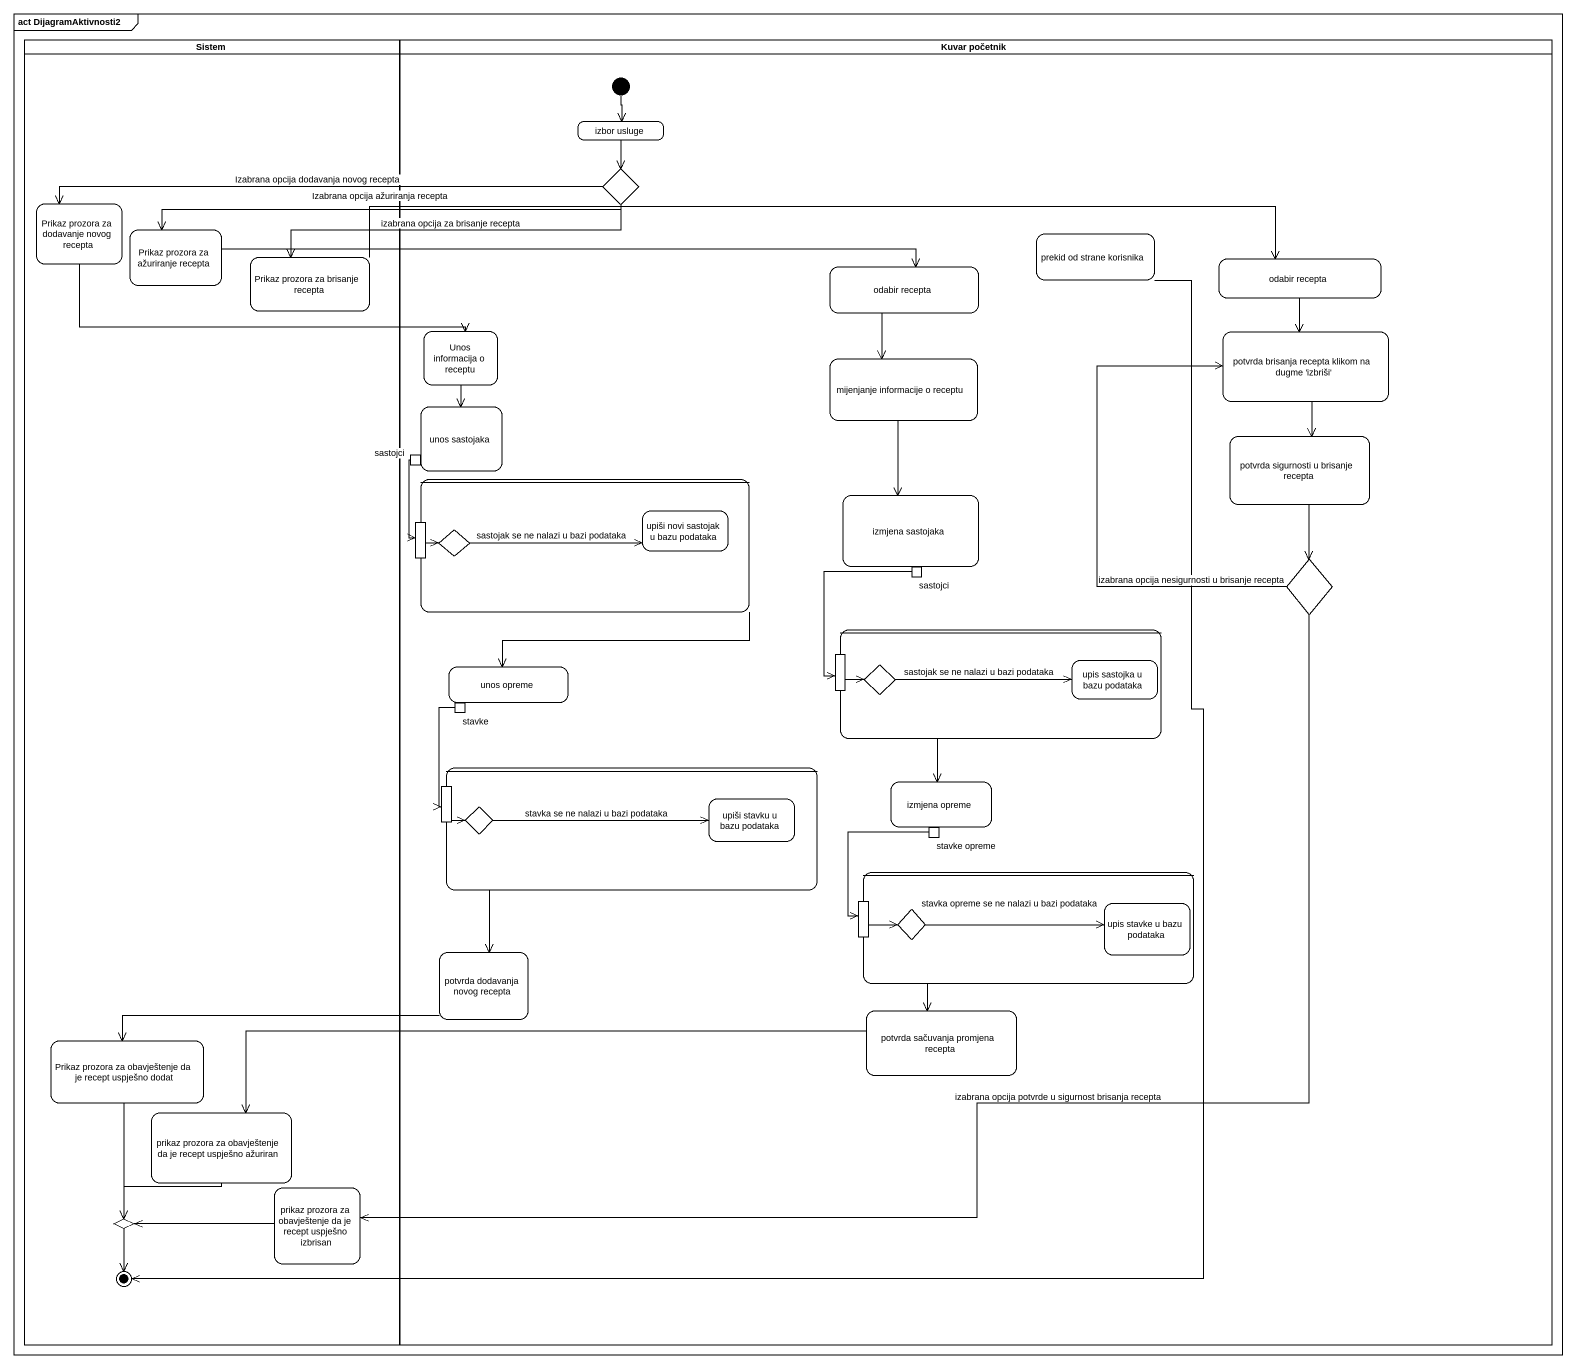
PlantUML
@startuml
mainframe act DijagramAktivnosti2
hide empty description
state Sistem <<partition>> {
  state "Prikaz prozora za dodavanje novog recepta" as Prikaz_prozora_za_dodavanje
  state "Prikaz prozora za ažuriranje recepta" as Prikaz_prozora_za
  state "Prikaz prozora za brisanje recepta" as Prikaz_prozora_za_brisanje
  state "Prikaz prozora za obavještenje da je recept uspješno dodat" as Prikaz_prozora_za_2
  state "prikaz prozora za obavještenje da je recept uspješno ažuriran" as prikaz_prozora_za
  state "prikaz prozora za obavještenje da je recept uspješno izbrisan" as prikaz_prozora_za_2
  state choice7 <<choice>>
  state final1 <<end>>
}
state "Kuvar početnik" as Kuvar_početnik <<partition>> {
  state "izbor usluge" as izbor_usluge
  state choice1 <<choice>>
  state "prekid od strane korisnika" as prekid_od_strane_korisnika
  state "odabir recepta" as odabir_recepta
  state "odabir recepta" as odabir_recepta_2
  state "Unos informacija o receptu" as Unos_informacija_o_receptu
  state "potvrda brisanja recepta klikom na dugme 'izbriši'" as potvrda_brisanja_recepta
  state "mijenjanje informacije o receptu" as mijenjanje_informacije_o
  state "unos sastojaka" as unos_sastojaka {
    state sastojci <<outputPin>>
  }
  state "potvrda sigurnosti u brisanje recepta" as potvrda_sigurnosti_u
  state " " as state1 {
    state pin1 <<inputPin>>
    state choice2 <<choice>>
    state "upiši novi sastojak u bazu podataka" as upiši_novi_sastojak_u_bazu
  }
  state "izmjena sastojaka" as izmjena_sastojaka {
    state "sastojci" as sastojci_2 <<outputPin>>
  }
  state choice3 <<choice>>
  state " " as state2 {
    state pin2 <<inputPin>>
    state choice4 <<choice>>
    state "upis sastojka u bazu podataka" as upis_sastojka_u_bazu
  }
  state "unos opreme" as unos_opreme {
    state stavke <<outputPin>>
  }
  state " " as state3 {
    state pin3 <<inputPin>>
    state choice5 <<choice>>
    state "upiši stavku u bazu podataka" as upiši_stavku_u_bazu_podataka
  }
  state "izmjena opreme" as izmjena_opreme {
    state "stavke opreme" as stavke_opreme <<outputPin>>
  }
  state " " as state4 {
    state pin4 <<inputPin>>
    state choice6 <<choice>>
    state "upis stavke u bazu podataka" as upis_stavke_u_bazu_podataka
  }
  state "potvrda dodavanja novog recepta" as potvrda_dodavanja_novog
  state "potvrda sačuvanja promjena recepta" as potvrda_sačuvanja_promjena
  [*] --> izbor_usluge
}
izbor_usluge --> choice1
choice1 -left-> Prikaz_prozora_za_dodavanje : Izabrana opcija dodavanja novog recepta
choice1 -left-> Prikaz_prozora_za : Izabrana opcija ažuriranja recepta
choice1 -left-> Prikaz_prozora_za_brisanje : izabrana opcija za brisanje recepta
Prikaz_prozora_za_dodavanje -right-> Unos_informacija_o_receptu
Prikaz_prozora_za -right-> odabir_recepta
prekid_od_strane_korisnika --> final1
Prikaz_prozora_za_brisanje -right-> odabir_recepta_2
odabir_recepta --> mijenjanje_informacije_o
odabir_recepta_2 --> potvrda_brisanja_recepta
Unos_informacija_o_receptu --> unos_sastojaka
potvrda_brisanja_recepta --> potvrda_sigurnosti_u
mijenjanje_informacije_o --> izmjena_sastojaka
sastojci --> pin1
potvrda_sigurnosti_u --> choice3
state1 --> unos_opreme
pin1 -right-> choice2
choice2 -right-> upiši_novi_sastojak_u_bazu : sastojak se ne nalazi u bazi podataka
sastojci_2 --> pin2
choice3 -up-> potvrda_brisanja_recepta : izabrana opcija nesigurnosti u brisanje recepta
choice3 --> prikaz_prozora_za_2 : izabrana opcija potvrde u sigurnost brisanja recepta
pin2 -right-> choice4
state2 --> izmjena_opreme
choice4 -right-> upis_sastojka_u_bazu : sastojak se ne nalazi u bazi podataka
stavke --> pin3
state3 --> potvrda_dodavanja_novog
pin3 -right-> choice5
choice5 -right-> upiši_stavku_u_bazu_podataka : stavka se ne nalazi u bazi podataka
stavke_opreme --> pin4
state4 --> potvrda_sačuvanja_promjena
pin4 -right-> choice6
choice6 -right-> upis_stavke_u_bazu_podataka : stavka opreme se ne nalazi u bazi podataka
potvrda_dodavanja_novog -left-> Prikaz_prozora_za_2
potvrda_sačuvanja_promjena -left-> prikaz_prozora_za
Prikaz_prozora_za_2 --> choice7
prikaz_prozora_za --> choice7
prikaz_prozora_za_2 -left-> choice7
choice7 --> final1
@enduml
